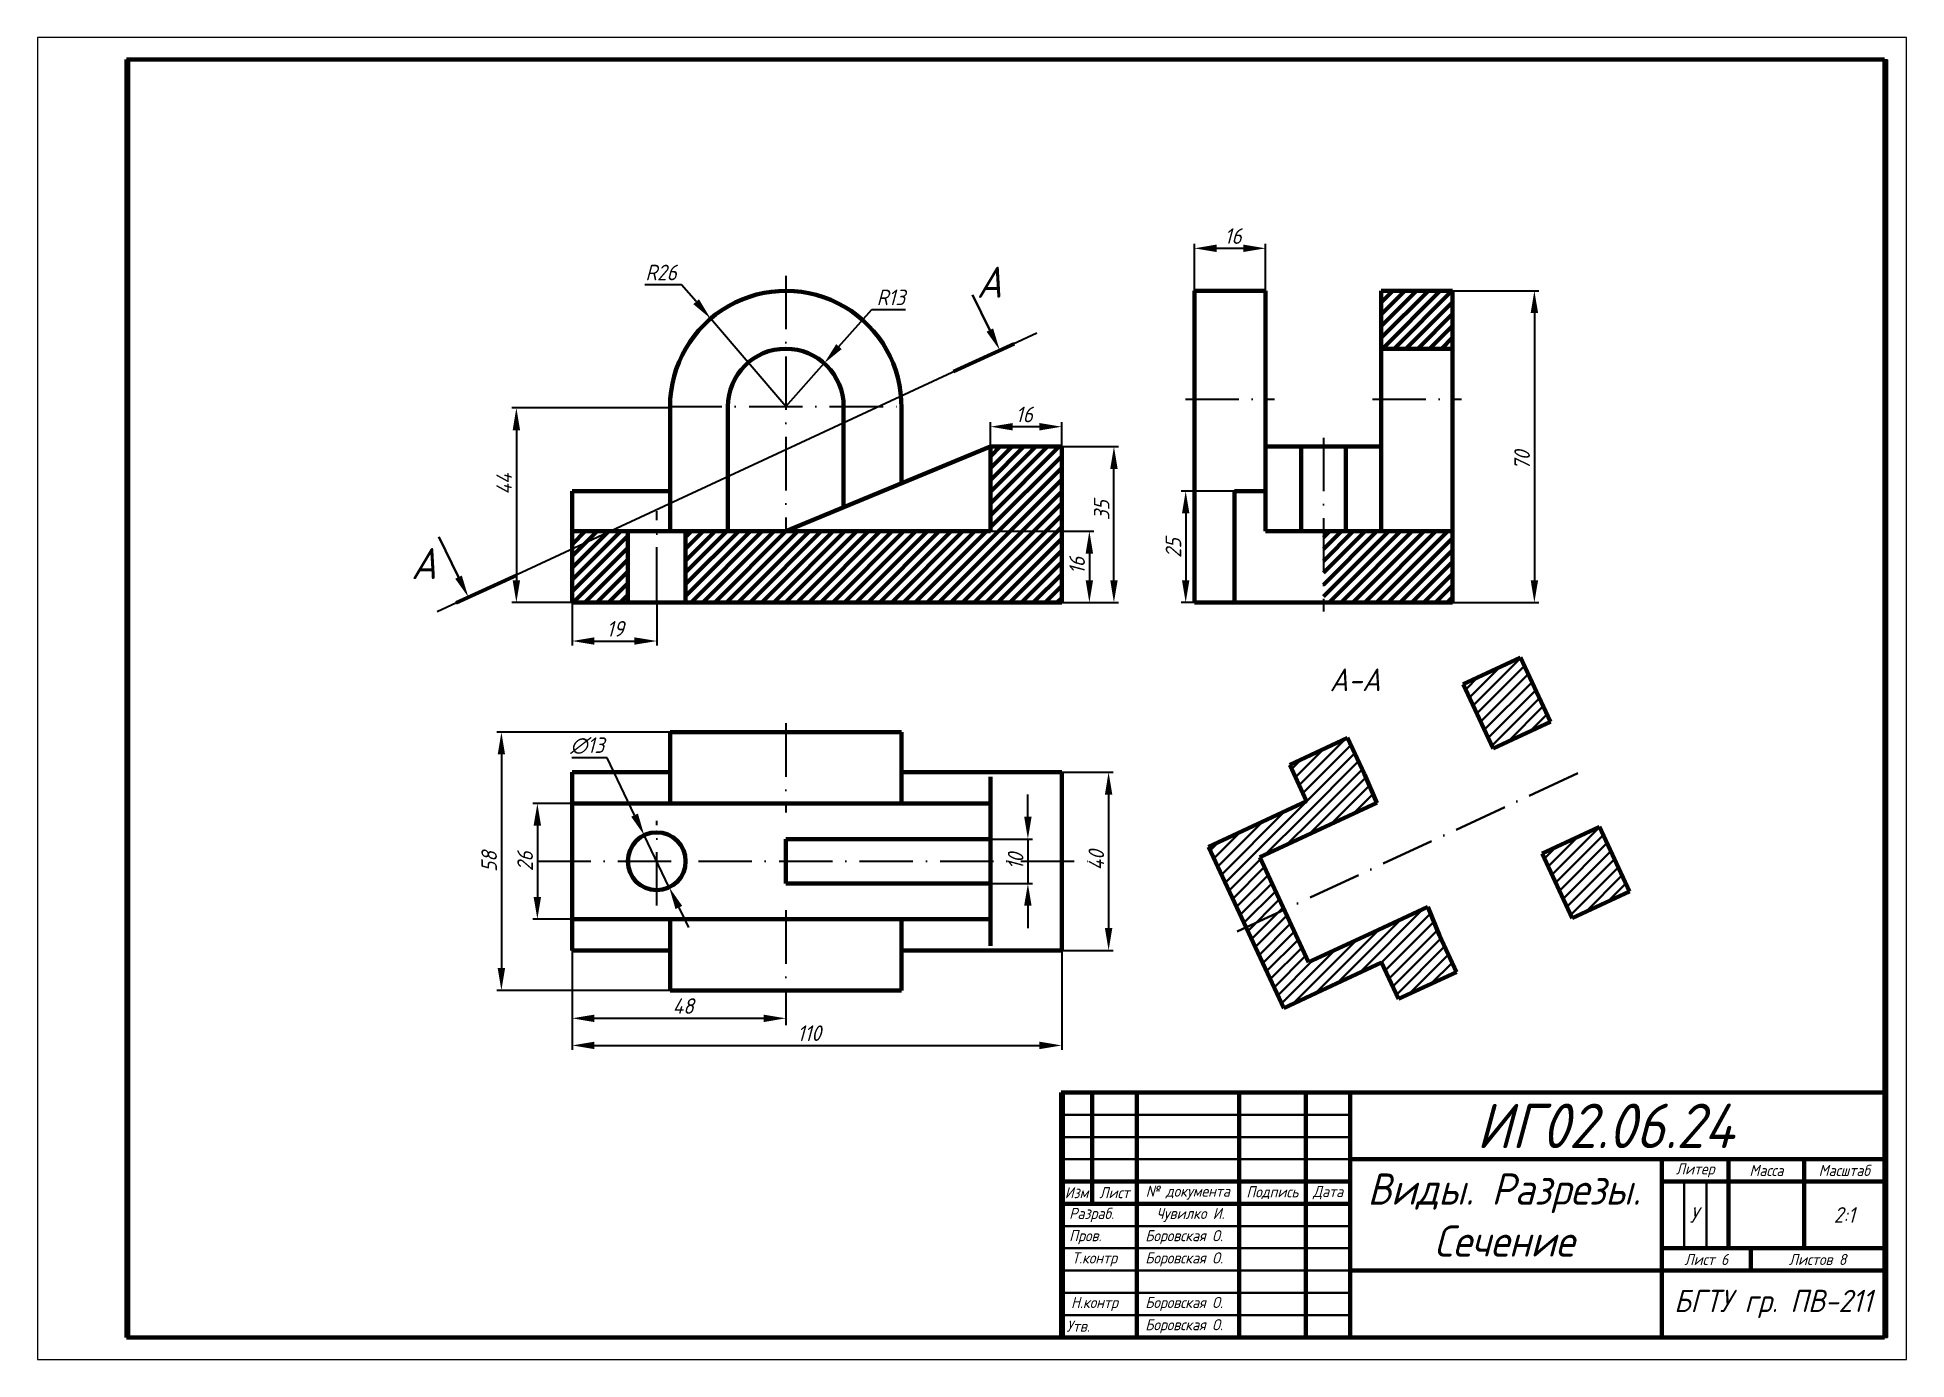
# Paper-space layout 'Разрезы' of a CAD drawing. Header units: millimetres. Extents: x 0 to 420, y 0 to 297.
# The model-space entities are those that its viewports show. They can reach past a viewport. Long polylines and large blocks are cut down to what shows.
import ezdxf
from ezdxf import colors
from ezdxf.entities.mleader import LeaderData, LeaderLine
from ezdxf.math import Vec2, Vec3

# ---------------------------------------------------------------- set-up
doc = ezdxf.new("R2010")
doc.units = ezdxf.units.MM
doc.header["$MEASUREMENT"] = 0
doc.linetypes.add('ACAD_ISO10W100', pattern=[18, 12, -3, 0, -3])
for name, color, linetype, lineweight in [('аннотации', 1, 'Continuous', 40), ('осевой', 4, 'ACAD_ISO10W100', 40), ('Осевые', 4, 'ACAD_ISO10W100', 30), ('основной', 7, 'Continuous', 90), ('Основные', 7, 'Continuous', 80), ('Тонкие', 1, 'Continuous', 30), ('тонкий', 5, 'Continuous', 40)]:
    doc.layers.add(name, color=color, linetype=linetype, lineweight=lineweight)
doc.styles.add('GOST', font='isocpeur.ttf', dxfattribs={"width": 0.9, "oblique": 15})
doc.styles.add('ГОСТ', font='isocpeur.ttf', dxfattribs={"width": 0.9, "oblique": 15})
doc.dimstyles.new('GOST', dxfattribs={"dimtxt": 3.5, "dimasz": 5, "dimexe": 1, "dimexo": 0, "dimgap": 1, "dimtad": 1, "dimtoh": 1, "dimdec": 0, "dimzin": 0, "dimdsep": 46, "dimtxsty": 'GOST', "dimcen": 0, "dimclrd": 256, "dimclre": 256, "dimclrt": 256, "dimadec": 0, "dimazin": 0, "dimtfac": 1, "dimtdec": 0, "dimtmove": 0, "dimatfit": 0, "dimfxl": 1, "dimtolj": 1, "dimtzin": 0, "dimlwd": -1, "dimlwe": -1, "dimarcsym": 0})

# ---------------------------------------------------------------- blocks, each defined once
blk = doc.blocks.new('*D38')
at = {"layer": 'Defpoints', "color": 0, "transparency": 16777216}
for p in [(2248.59, 252.58), (2214.05, 208.89), (2274.59, 208.89)]:
    blk.add_point(p, dxfattribs=at)
at = {"layer": 'Тонкие', "transparency": 16777216}
for p, q in [((2248.59, 252.58), (2213.05, 252.58)), ((2214.05, 247.58), (2214.05, 213.89)), ((2274.59, 208.89), (2213.05, 208.89))]:
    blk.add_line(p, q, dxfattribs=at)
for points in [[(2213.22, 247.58), (2214.89, 247.58), (2214.05, 252.58)], [(2213.22, 213.89), (2214.89, 213.89), (2214.05, 208.89)]]:
    blk.add_solid(points, dxfattribs=at)
at = {"layer": 'Тонкие', "transparency": 16777216, "insert": (2211.3, 235.47), "char_height": 3.5, "attachment_point": 5, "rotation": 90, "style": 'GOST'}
blk.add_mtext('\\A1;44', dxfattribs=at)
blk = doc.blocks.new('*D39')
at = {"layer": 'Defpoints', "color": 0, "transparency": 16777216}
for p in [(2226.59, 208.89), (2245.59, 208.89), (2245.59, 200.23)]:
    blk.add_point(p, dxfattribs=at)
at = {"layer": 'Тонкие', "transparency": 16777216}
for p, q in [((2226.59, 208.89), (2226.59, 199.23)), ((2245.59, 208.89), (2245.59, 199.23)), ((2231.59, 200.23), (2240.59, 200.23))]:
    blk.add_line(p, q, dxfattribs=at)
for points in [[(2231.59, 201.06), (2231.59, 199.4), (2226.59, 200.23)], [(2240.59, 201.06), (2240.59, 199.4), (2245.59, 200.23)]]:
    blk.add_solid(points, dxfattribs=at)
at = {"layer": 'Тонкие', "transparency": 16777216, "insert": (2236.26, 202.98), "char_height": 3.5, "attachment_point": 5, "style": 'GOST'}
blk.add_mtext('\\A1;19', dxfattribs=at)
blk = doc.blocks.new('*D40')
at = {"layer": 'Defpoints', "color": 0, "transparency": 16777216}
for p in [(2320.59, 224.89), (2336.59, 208.89), (2342.8, 208.89)]:
    blk.add_point(p, dxfattribs=at)
at = {"layer": 'Тонкие', "transparency": 16777216}
for p, q in [((2320.59, 224.89), (2343.8, 224.89)), ((2342.8, 219.89), (2342.8, 213.89)), ((2336.59, 208.89), (2343.8, 208.89))]:
    blk.add_line(p, q, dxfattribs=at)
for points in [[(2341.97, 219.89), (2343.63, 219.89), (2342.8, 224.89)], [(2341.97, 213.89), (2343.63, 213.89), (2342.8, 208.89)]]:
    blk.add_solid(points, dxfattribs=at)
at = {"layer": 'Тонкие', "transparency": 16777216, "insert": (2340.05, 217.17), "char_height": 3.5, "attachment_point": 5, "rotation": 90, "style": 'GOST'}
blk.add_mtext('\\A1;16', dxfattribs=at)
blk = doc.blocks.new('*D41')
at = {"layer": 'Defpoints', "color": 0, "transparency": 16777216}
for p in [(2336.59, 243.89), (2348.32, 243.89), (2336.59, 208.89)]:
    blk.add_point(p, dxfattribs=at)
at = {"layer": 'Тонкие', "transparency": 16777216}
for p, q in [((2336.59, 243.89), (2349.32, 243.89)), ((2348.32, 213.89), (2348.32, 238.89)), ((2336.59, 208.89), (2349.32, 208.89))]:
    blk.add_line(p, q, dxfattribs=at)
for points in [[(2347.49, 238.89), (2349.16, 238.89), (2348.32, 243.89)], [(2347.49, 213.89), (2349.16, 213.89), (2348.32, 208.89)]]:
    blk.add_solid(points, dxfattribs=at)
at = {"layer": 'Тонкие', "transparency": 16777216, "insert": (2345.57, 229.6), "char_height": 3.5, "attachment_point": 5, "rotation": 90, "style": 'GOST'}
blk.add_mtext('\\A1;35', dxfattribs=at)
blk = doc.blocks.new('*D42')
at = {"layer": 'Defpoints', "color": 0, "transparency": 16777216}
for p in [(2320.59, 248.37), (2320.59, 243.89), (2336.59, 243.89)]:
    blk.add_point(p, dxfattribs=at)
at = {"layer": 'Тонкие', "transparency": 16777216}
for p, q in [((2320.59, 243.89), (2320.59, 249.37)), ((2331.59, 248.37), (2325.59, 248.37)), ((2336.59, 243.89), (2336.59, 249.37))]:
    blk.add_line(p, q, dxfattribs=at)
for points in [[(2325.59, 249.2), (2325.59, 247.53), (2320.59, 248.37)], [(2331.59, 249.2), (2331.59, 247.53), (2336.59, 248.37)]]:
    blk.add_solid(points, dxfattribs=at)
at = {"layer": 'Тонкие', "transparency": 16777216, "insert": (2328.17, 251.12), "char_height": 3.5, "attachment_point": 5, "style": 'GOST'}
blk.add_mtext('\\A1;16', dxfattribs=at)
blk = doc.blocks.new('*D43')
at = {"layer": 'Defpoints', "color": 0, "transparency": 16777216}
for p in [(2257.69, 272.66), (2274.59, 252.89)]:
    blk.add_point(p, dxfattribs=at)
at = {"layer": 'Тонкие', "transparency": 16777216}
for p, q in [((2251.19, 280.26), (2242.95, 280.26)), ((2254.44, 276.46), (2251.19, 280.26)), ((2274.59, 252.89), (2257.69, 272.66))]:
    blk.add_line(p, q, dxfattribs=at)
blk.add_solid([(2255.08, 277), (2253.81, 275.91), (2257.69, 272.66)], dxfattribs=at)
at = {"layer": 'Тонкие', "transparency": 16777216, "insert": (2246.57, 283.01), "char_height": 3.5, "attachment_point": 5, "style": 'GOST'}
blk.add_mtext('\\A1;R26', dxfattribs=at)
blk = doc.blocks.new('*D44')
at = {"layer": 'Defpoints', "color": 0, "transparency": 16777216}
for p in [(2283.22, 262.62), (2274.59, 252.89)]:
    blk.add_point(p, dxfattribs=at)
at = {"layer": 'Тонкие', "transparency": 16777216}
for p, q in [((2286.53, 266.36), (2293.91, 274.67)), ((2293.91, 274.67), (2301.51, 274.67)), ((2274.59, 252.89), (2283.22, 262.62))]:
    blk.add_line(p, q, dxfattribs=at)
blk.add_solid([(2285.91, 266.91), (2287.16, 265.81), (2283.22, 262.62)], dxfattribs=at)
at = {"layer": 'Тонкие', "transparency": 16777216, "insert": (2298.21, 277.42), "char_height": 3.5, "attachment_point": 5, "style": 'GOST'}
blk.add_mtext('\\A1;R13', dxfattribs=at)
blk = doc.blocks.new('*D45')
at = {"layer": 'Defpoints', "color": 0, "transparency": 16777216}
for p in [(2242.78, 156.61), (2248.4, 144.89)]:
    blk.add_point(p, dxfattribs=at)
at = {"layer": 'Тонкие', "transparency": 16777216}
for p, q in [((2234.45, 173.97), (2226.52, 173.97)), ((2240.61, 161.12), (2234.45, 173.97)), ((2248.4, 144.89), (2242.78, 156.61)), ((2250.56, 140.38), (2252.73, 135.87))]:
    blk.add_line(p, q, dxfattribs=at)
for points in [[(2241.36, 161.48), (2239.86, 160.76), (2242.78, 156.61)], [(2251.31, 140.74), (2249.81, 140.02), (2248.4, 144.89)]]:
    blk.add_solid(points, dxfattribs=at)
at = {"layer": 'Тонкие', "transparency": 16777216, "insert": (2229.99, 176.72), "char_height": 3.5, "attachment_point": 5, "style": 'GOST'}
blk.add_mtext('\\A1;∅13', dxfattribs=at)
blk = doc.blocks.new('*D46')
at = {"layer": 'Defpoints', "color": 0, "transparency": 16777216}
for p in [(2226.59, 163.75), (2218.77, 137.75), (2226.59, 137.75)]:
    blk.add_point(p, dxfattribs=at)
at = {"layer": 'Тонкие', "transparency": 16777216}
for p, q in [((2226.59, 163.75), (2217.77, 163.75)), ((2218.77, 158.75), (2218.77, 142.75)), ((2226.59, 137.75), (2217.77, 137.75))]:
    blk.add_line(p, q, dxfattribs=at)
for points in [[(2217.93, 158.75), (2219.6, 158.75), (2218.77, 163.75)], [(2217.93, 142.75), (2219.6, 142.75), (2218.77, 137.75)]]:
    blk.add_solid(points, dxfattribs=at)
at = {"layer": 'Тонкие', "transparency": 16777216, "insert": (2216.02, 150.75), "char_height": 3.5, "attachment_point": 5, "rotation": 90, "style": 'GOST'}
blk.add_mtext('\\A1;26', dxfattribs=at)
blk = doc.blocks.new('*D47')
at = {"layer": 'Defpoints', "color": 0, "transparency": 16777216}
for p in [(2249.25, 179.75), (2210.69, 121.75), (2248.59, 121.75)]:
    blk.add_point(p, dxfattribs=at)
at = {"layer": 'Тонкие', "transparency": 16777216}
for p, q in [((2249.25, 179.75), (2209.69, 179.75)), ((2210.69, 174.75), (2210.69, 126.75)), ((2248.59, 121.75), (2209.69, 121.75))]:
    blk.add_line(p, q, dxfattribs=at)
for points in [[(2209.86, 174.75), (2211.52, 174.75), (2210.69, 179.75)], [(2209.86, 126.75), (2211.52, 126.75), (2210.69, 121.75)]]:
    blk.add_solid(points, dxfattribs=at)
at = {"layer": 'Тонкие', "transparency": 16777216, "insert": (2207.94, 150.68), "char_height": 3.5, "attachment_point": 5, "rotation": 90, "style": 'GOST'}
blk.add_mtext('\\A1;58', dxfattribs=at)
blk = doc.blocks.new('*D48')
at = {"layer": 'Defpoints', "color": 0, "transparency": 16777216}
for p in [(2226.59, 130.75), (2274.59, 121.75), (2274.59, 115.48)]:
    blk.add_point(p, dxfattribs=at)
at = {"layer": 'Тонкие', "transparency": 16777216}
for p, q in [((2226.59, 130.75), (2226.59, 114.48)), ((2274.59, 121.75), (2274.59, 114.48)), ((2231.59, 115.48), (2269.59, 115.48))]:
    blk.add_line(p, q, dxfattribs=at)
for points in [[(2231.59, 116.31), (2231.59, 114.64), (2226.59, 115.48)], [(2269.59, 116.31), (2269.59, 114.64), (2274.59, 115.48)]]:
    blk.add_solid(points, dxfattribs=at)
at = {"layer": 'Тонкие', "transparency": 16777216, "insert": (2251.54, 118.23), "char_height": 3.5, "attachment_point": 5, "style": 'GOST'}
blk.add_mtext('\\A1;48', dxfattribs=at)
blk = doc.blocks.new('*D49')
at = {"layer": 'Defpoints', "color": 0, "transparency": 16777216}
for p in [(2226.59, 137.75), (2336.59, 137.75), (2336.59, 109.39)]:
    blk.add_point(p, dxfattribs=at)
at = {"layer": 'Тонкие', "transparency": 16777216}
for p, q in [((2226.59, 137.75), (2226.59, 108.39)), ((2336.59, 137.75), (2336.59, 108.39)), ((2231.59, 109.39), (2331.59, 109.39))]:
    blk.add_line(p, q, dxfattribs=at)
for points in [[(2231.59, 110.23), (2231.59, 108.56), (2226.59, 109.39)], [(2331.59, 110.23), (2331.59, 108.56), (2336.59, 109.39)]]:
    blk.add_solid(points, dxfattribs=at)
at = {"layer": 'Тонкие', "transparency": 16777216, "insert": (2279.84, 112.14), "char_height": 3.5, "attachment_point": 5, "style": 'GOST'}
blk.add_mtext('\\A1;110', dxfattribs=at)
blk = doc.blocks.new('*D50')
at = {"layer": 'Defpoints', "color": 0, "transparency": 16777216}
for p in [(2320.59, 155.75), (2320.59, 145.75), (2328.99, 145.75)]:
    blk.add_point(p, dxfattribs=at)
at = {"layer": 'Тонкие', "transparency": 16777216}
for p, q in [((2328.99, 160.75), (2328.99, 165.75)), ((2320.59, 155.75), (2329.99, 155.75)), ((2328.99, 155.75), (2328.99, 145.75)), ((2320.59, 145.75), (2329.99, 145.75)), ((2328.99, 140.75), (2328.99, 135.75))]:
    blk.add_line(p, q, dxfattribs=at)
for points in [[(2328.15, 160.75), (2329.82, 160.75), (2328.99, 155.75)], [(2328.15, 140.75), (2329.82, 140.75), (2328.99, 145.75)]]:
    blk.add_solid(points, dxfattribs=at)
at = {"layer": 'Тонкие', "transparency": 16777216, "insert": (2326.24, 150.75), "char_height": 3.5, "attachment_point": 5, "rotation": 90, "style": 'GOST'}
blk.add_mtext('\\A1;10', dxfattribs=at)
blk = doc.blocks.new('*D51')
at = {"layer": 'Defpoints', "color": 0, "transparency": 16777216}
for p in [(2336.59, 170.75), (2336.59, 130.75), (2347.12, 130.75)]:
    blk.add_point(p, dxfattribs=at)
at = {"layer": 'Тонкие', "transparency": 16777216}
for p, q in [((2336.59, 170.75), (2348.12, 170.75)), ((2347.12, 165.75), (2347.12, 135.75)), ((2336.59, 130.75), (2348.12, 130.75))]:
    blk.add_line(p, q, dxfattribs=at)
for points in [[(2346.29, 165.75), (2347.96, 165.75), (2347.12, 170.75)], [(2346.29, 135.75), (2347.96, 135.75), (2347.12, 130.75)]]:
    blk.add_solid(points, dxfattribs=at)
at = {"layer": 'Тонкие', "transparency": 16777216, "insert": (2344.37, 150.97), "char_height": 3.5, "attachment_point": 5, "rotation": 90, "style": 'GOST'}
blk.add_mtext('\\A1;40', dxfattribs=at)
blk = doc.blocks.new('*D52')
at = {"layer": 'Defpoints', "color": 0, "transparency": 16777216}
for p in [(2382.39, 288.44), (2366.39, 278.89), (2382.39, 278.89)]:
    blk.add_point(p, dxfattribs=at)
at = {"layer": 'Тонкие', "transparency": 16777216}
for p, q in [((2366.39, 278.89), (2366.39, 289.44)), ((2371.39, 288.44), (2377.39, 288.44)), ((2382.39, 278.89), (2382.39, 289.44))]:
    blk.add_line(p, q, dxfattribs=at)
for points in [[(2371.39, 289.28), (2371.39, 287.61), (2366.39, 288.44)], [(2377.39, 289.28), (2377.39, 287.61), (2382.39, 288.44)]]:
    blk.add_solid(points, dxfattribs=at)
at = {"layer": 'Тонкие', "transparency": 16777216, "insert": (2375.08, 291.19), "char_height": 3.5, "attachment_point": 5, "style": 'GOST'}
blk.add_mtext('\\A1;16', dxfattribs=at)
blk = doc.blocks.new('*D53')
at = {"layer": 'Defpoints', "color": 0, "transparency": 16777216}
for p in [(2375.39, 233.89), (2364.44, 208.89), (2375.39, 208.89)]:
    blk.add_point(p, dxfattribs=at)
at = {"layer": 'Тонкие', "transparency": 16777216}
for p, q in [((2375.39, 233.89), (2363.44, 233.89)), ((2364.44, 228.89), (2364.44, 213.89)), ((2375.39, 208.89), (2363.44, 208.89))]:
    blk.add_line(p, q, dxfattribs=at)
for points in [[(2363.61, 228.89), (2365.28, 228.89), (2364.44, 233.89)], [(2363.61, 213.89), (2365.28, 213.89), (2364.44, 208.89)]]:
    blk.add_solid(points, dxfattribs=at)
at = {"layer": 'Тонкие', "transparency": 16777216, "insert": (2361.69, 221.1), "char_height": 3.5, "attachment_point": 5, "rotation": 90, "style": 'GOST'}
blk.add_mtext('\\A1;25', dxfattribs=at)
blk = doc.blocks.new('*D54')
at = {"layer": 'Defpoints', "color": 0, "transparency": 16777216}
for p in [(2424.39, 278.89), (2424.39, 208.89), (2442.79, 208.89)]:
    blk.add_point(p, dxfattribs=at)
at = {"layer": 'Тонкие', "transparency": 16777216}
for p, q in [((2424.39, 278.89), (2443.79, 278.89)), ((2442.79, 273.89), (2442.79, 213.89)), ((2424.39, 208.89), (2443.79, 208.89))]:
    blk.add_line(p, q, dxfattribs=at)
for points in [[(2441.96, 273.89), (2443.63, 273.89), (2442.79, 278.89)], [(2441.96, 213.89), (2443.63, 213.89), (2442.79, 208.89)]]:
    blk.add_solid(points, dxfattribs=at)
at = {"layer": 'Тонкие', "transparency": 16777216, "insert": (2440.04, 240.8), "char_height": 3.5, "attachment_point": 5, "rotation": 90, "style": 'GOST'}
blk.add_mtext('\\A1;70', dxfattribs=at)

msp = doc.modelspace()

# ---------------------------------------------------------------- hatches: boundary and pattern name
at = {"layer": 'аннотации', "transparency": 33554687}
h = msp.add_hatch(dxfattribs=at)
h.set_pattern_fill('ANSI31', color=5, scale=15)
h.paths.add_polyline_path([(2405.72, 167.79), (2404.61, 170.31), (2401, 178.07, 0.013798), (2400.52, 178.34), (2387.81, 172.43), (2391.61, 164.27), (2388.57, 162.86, 0.623652)])
h.paths.add_polyline_path([(2407.43, 163.91), (2405.72, 167.79, -0.244677), (2400.13, 160.51)])
h.paths.add_polyline_path([(2400.13, 160.51, -0.328801), (2388.57, 162.86), (2369.55, 154.02), (2386.47, 117.77), (2394.98, 121.73), (2408.47, 128), (2412.26, 119.84), (2425.26, 125.88), (2421.48, 134.05), (2418.87, 140.54), (2405.52, 134.34), (2392.04, 128.07), (2381.07, 151.65)])
h.paths.add_polyline_path([(2457.41, 158.46), (2444.52, 152.47), (2451.26, 137.97), (2464.15, 143.96)])
h.paths.add_polyline_path([(2439.7, 196.56), (2426.81, 190.56), (2433.56, 176.06), (2446.45, 182.05)])
at = {"layer": 'основной', "transparency": 33554687}
h = msp.add_hatch(dxfattribs=at)
h.set_pattern_fill('ANSI31', color=5, scale=15)
h.set_pattern_definition([(45, (66.4964, 0), (-1.3258252, 1.3258252), [])])
h.paths.add_polyline_path([(2424.39, 224.89), (2395.39, 224.89), (2395.39, 208.89), (2415.39, 208.89), (2424.39, 208.89)])
h.paths.add_polyline_path([(2424.39, 278.89), (2408.39, 278.89), (2408.39, 265.89), (2424.39, 265.89)])
h = msp.add_hatch(dxfattribs=at)
h.set_pattern_fill('ANSI31', color=5, scale=15)
h.paths.add_polyline_path([(2239.09, 224.63), (2226.59, 218.57), (2226.59, 208.89), (2239.09, 208.89)])
h.paths.add_polyline_path([(2239.09, 224.63), (2239.09, 224.89), (2226.59, 224.89), (2226.59, 218.57)])
h.paths.add_polyline_path([(2274.59, 224.89), (2252.09, 224.89), (2252.09, 208.89), (2274.59, 208.89)])
h.paths.add_polyline_path([(2336.59, 243.89), (2320.59, 243.89), (2320.59, 224.89), (2287.59, 224.89), (2274.59, 224.89), (2274.59, 208.89), (2336.59, 208.89)])

# ---------------------------------------------------------------- linework, layer by layer
at = {"layer": 'Defpoints'}
for p, q in [((2127.16, 330.76), (2127.16, 43.76)), ((2522.16, 330.76), (2127.16, 330.76)), ((2522.16, 43.76), (2522.16, 330.76)), ((2522.16, 98.76), (2337.16, 98.76)), ((2337.16, 98.76), (2337.16, 43.76)), ((2127.16, 43.76), (2522.16, 43.76))]:
    msp.add_line(p, q, dxfattribs=at)
at = {"layer": 'осевой'}
msp.add_line((2376, 134.96), (2453.74, 171.1), dxfattribs=at)
at = {"layer": 'Осевые'}
for p, q in [((2274.59, 282.26), (2274.59, 224.89)), ((2248.24, 252.89), (2301.8, 252.89)), ((2364.39, 254.58), (2384.39, 254.58)), ((2406.39, 254.58), (2426.39, 254.58)), ((2395.39, 245.89), (2395.39, 206.89)), ((2245.59, 209.29), (2245.59, 229.39)), ((2274.59, 181.75), (2274.59, 161.75)), ((2245.59, 140.8), (2245.59, 159.84)), ((2218.77, 150.75), (2343.58, 150.75)), ((2239.09, 150.75), (2245.59, 150.75)), ((2274.59, 139.75), (2274.59, 113.93))]:
    msp.add_line(p, q, dxfattribs=at)
at = {"layer": 'основной'}
for p, q in [((2366.39, 208.89), (2366.39, 278.89)), ((2382.39, 278.89), (2366.39, 278.89)), ((2382.39, 233.89), (2382.39, 278.89)), ((2408.39, 233.89), (2408.39, 278.89)), ((2408.39, 278.89), (2424.39, 278.89)), ((2424.39, 208.89), (2424.39, 278.89)), ((2408.39, 265.89), (2424.39, 265.89)), ((2248.59, 224.89), (2248.59, 252.89)), ((2261.59, 224.89), (2261.59, 252.89)), ((2287.59, 252.89), (2287.59, 230.26)), ((2300.59, 235.63), (2300.59, 252.89)), ((2320.59, 243.89), (2274.59, 224.89)), ((2336.59, 243.89), (2320.59, 243.89)), ((2336.59, 208.89), (2336.59, 243.89)), ((2382.39, 243.89), (2408.39, 243.89)), ((2382.39, 243.89), (2390.39, 243.89)), ((2390.39, 243.89), (2390.39, 224.89)), ((2408.39, 243.89), (2400.39, 243.89)), ((2400.39, 243.89), (2400.39, 224.89)), ((2226.59, 224.89), (2226.59, 233.89)), ((2226.59, 233.89), (2248.59, 233.89)), ((2382.39, 233.89), (2375.39, 233.89)), ((2375.39, 233.89), (2375.39, 208.89)), ((2382.39, 224.89), (2382.39, 233.89)), ((2408.39, 233.89), (2408.39, 224.89)), ((2226.59, 208.89), (2226.59, 224.89)), ((2287.59, 224.89), (2226.59, 224.89)), ((2239.09, 224.89), (2239.09, 208.89)), ((2252.09, 224.89), (2252.09, 208.89)), ((2424.39, 224.89), (2382.39, 224.89)), ((2395.39, 224.89), (2388.89, 224.89)), ((2226.59, 208.89), (2336.59, 208.89)), ((2375.39, 208.89), (2366.39, 208.89)), ((2375.39, 208.89), (2415.39, 208.89)), ((2415.39, 208.89), (2424.39, 208.89)), ((2426.81, 190.56), (2439.7, 196.56)), ((2439.7, 196.56), (2446.45, 182.05)), ((2433.56, 176.06), (2426.81, 190.56)), ((2433.56, 176.06), (2446.45, 182.05)), ((2300.59, 179.75), (2248.59, 179.75)), ((2248.59, 179.75), (2248.59, 163.75)), ((2300.59, 163.75), (2300.59, 179.75)), ((2387.81, 172.43), (2400.81, 178.48)), ((2400.81, 178.48), (2404.61, 170.31)), ((2391.61, 164.27), (2387.81, 172.43)), ((2226.59, 170.75), (2248.59, 170.75)), ((2226.59, 130.75), (2226.59, 170.75)), ((2300.59, 170.75), (2336.59, 170.75)), ((2320.59, 163.75), (2320.59, 169.75)), ((2320.59, 169.75), (2320.59, 131.75)), ((2320.59, 169.75), (2320.59, 155.75)), ((2336.59, 170.75), (2336.59, 130.75)), ((2404.61, 170.31), (2407.43, 163.91)), ((2369.55, 154.02), (2391.61, 164.27)), ((2407.43, 163.91), (2381.07, 151.65)), ((2226.59, 163.75), (2320.59, 163.75)), ((2248.59, 163.75), (2300.59, 163.75)), ((2320.59, 155.75), (2274.59, 155.75)), ((2274.59, 155.75), (2274.59, 145.75)), ((2444.52, 152.47), (2457.41, 158.46)), ((2457.41, 158.46), (2464.15, 143.96)), ((2386.47, 117.77), (2369.55, 154.02)), ((2381.07, 151.65), (2392.04, 128.07)), ((2444.52, 152.47), (2451.26, 137.97)), ((2274.59, 145.75), (2320.59, 145.75)), ((2451.26, 137.97), (2464.15, 143.96)), ((2418.87, 140.54), (2405.52, 134.34)), ((2421.48, 134.05), (2418.87, 140.54)), ((2320.59, 137.75), (2226.59, 137.75)), ((2248.59, 137.75), (2248.59, 121.75)), ((2300.59, 121.75), (2300.59, 137.75)), ((2320.59, 131.75), (2320.59, 137.75)), ((2248.59, 130.75), (2226.59, 130.75)), ((2336.59, 130.75), (2300.59, 130.75)), ((2405.52, 134.34), (2392.04, 128.07)), ((2425.26, 125.88), (2421.48, 134.05)), ((2408.47, 128), (2394.98, 121.73)), ((2408.47, 128), (2412.26, 119.84)), ((2412.26, 119.84), (2425.26, 125.88)), ((2248.59, 121.75), (2300.59, 121.75)), ((2394.98, 121.73), (2386.47, 117.77))]:
    msp.add_line(p, q, dxfattribs=at)
at = {"layer": 'основной', "lineweight": 158}
for p, q in [((2312.26, 260.77), (2325.9, 267.01)), ((2200.53, 208.82), (2214.17, 215.06))]:
    msp.add_line(p, q, dxfattribs=at)
at = {"layer": 'основной'}
msp.add_circle((2245.59, 150.75), 6.5, dxfattribs=at)
for radius, start in [(26, 359.2987), (13, 0)]:
    msp.add_arc((2274.59, 252.89), radius, start, 180, dxfattribs=at)
at = {"layer": 'Основные'}
for p, q in [((2320.59, 243.89), (2320.59, 224.89)), ((2320.59, 224.89), (2287.59, 224.89))]:
    msp.add_line(p, q, dxfattribs=at)
at = {"layer": 'Тонкие'}
msp.add_line((2196.28, 206.84), (2330.98, 269.48), dxfattribs=at)

# ---------------------------------------------------------------- texts
at = {"layer": 'аннотации', "char_height": 7, "width": 3.6741, "attachment_point": 1, "style": 'GOST'}
for insert in [(2317.48, 284.32), (2190.41, 221.13)]:
    msp.add_mtext('A', dxfattribs=dict(at, insert=insert))
at = {"layer": 'основной', "insert": (2396.79, 194.07), "char_height": 5.116, "width": 3637.2421, "attachment_point": 1, "rotation": 0.0858, "style": 'GOST'}
msp.add_mtext('А-А', dxfattribs=at)

# ---------------------------------------------------------------- dimensions: what is measured, and where the dimension line sits
at = {"layer": 'Тонкие'}
for base, p1, p2, picture, middle in [((2382.39, 288.44), (2366.39, 278.89), (2382.39, 278.89), '*D52', (2375.08, 288.44)), ((2320.59, 248.37), (2336.59, 243.89), (2320.59, 243.89), '*D42', (2328.17, 248.37)), ((2245.59, 200.23), (2226.59, 208.89), (2245.59, 208.89), '*D39', (2236.26, 200.23)), ((2336.59, 109.39), (2226.59, 137.75), (2336.59, 137.75), '*D49', (2279.84, 109.39)), ((2274.59, 115.48), (2226.59, 130.75), (2274.59, 121.75), '*D48', (2251.54, 115.48))]:
    dim = msp.add_linear_dim(base=base, p1=p1, p2=p2, dimstyle='GOST', dxfattribs=at)
    dim.commit()
    dim.dimension.update_dxf_attribs({"geometry": picture, "text_midpoint": middle, "dimtype": 160})
for mpoint, picture, middle in [((2257.69, 272.66), '*D43', (2246.57, 280.26)), ((2283.22, 262.62), '*D44', (2298.21, 274.67))]:
    dim = msp.add_radius_dim(center=(2274.59, 252.89), mpoint=mpoint, dimstyle='GOST', dxfattribs=at)
    dim.commit()
    dim.dimension.update_dxf_attribs({"geometry": picture, "text_midpoint": middle, "dimtype": 164})
for base, p1, p2, picture, middle in [((2442.79, 208.89), (2424.39, 278.89), (2424.39, 208.89), '*D54', (2442.79, 240.8)), ((2214.05, 208.89), (2248.59, 252.58), (2274.59, 208.89), '*D38', (2214.05, 235.47)), ((2348.32, 243.89), (2336.59, 208.89), (2336.59, 243.89), '*D41', (2348.32, 229.6)), ((2364.44, 208.89), (2375.39, 233.89), (2375.39, 208.89), '*D53', (2364.44, 221.1)), ((2342.8, 208.89), (2320.59, 224.89), (2336.59, 208.89), '*D40', (2342.8, 217.17)), ((2210.69, 121.75), (2249.25, 179.75), (2248.59, 121.75), '*D47', (2210.69, 150.68)), ((2347.12, 130.75), (2336.59, 170.75), (2336.59, 130.75), '*D51', (2347.12, 150.97)), ((2328.99, 145.75), (2320.59, 155.75), (2320.59, 145.75), '*D50', (2328.99, 150.75)), ((2218.77, 137.75), (2226.59, 163.75), (2226.59, 137.75), '*D46', (2218.77, 150.75))]:
    dim = msp.add_linear_dim(base=base, p1=p1, p2=p2, angle=90, dimstyle='GOST', dxfattribs=at)
    dim.commit()
    dim.dimension.update_dxf_attribs({"geometry": picture, "text_midpoint": middle, "dimtype": 160})
dim = msp.add_diameter_dim_2p(p1=(2248.4, 144.89), p2=(2242.78, 156.61), dimstyle='GOST', dxfattribs=at)
dim.commit()
dim.dimension.update_dxf_attribs({"geometry": '*D45', "text_midpoint": (2229.99, 173.97), "dimtype": 163})

# ---------------------------------------------------------------- leaders
at = {"layer": 'аннотации'}
ml = msp.add_multileader_mtext('Standard', dxfattribs=at)
ml.set_content('', color=256, style='GOST')
ml.set_leader_properties(color=256, linetype='ByLayer', lineweight=-1)
ml.build(insert=Vec2(0, 0))
ml.multileader.update_dxf_attribs({"has_dogleg": 0, "text_left_attachment_type": 6, "text_right_attachment_type": 6, "dogleg_length": 2, "arrow_head_size": 5})
ctx = ml.context
ctx.base_point, ctx.char_height, ctx.arrow_head_size, ctx.landing_gap_size, ctx.plane_origin = Vec3(2316.52, 278.01), 3.5, 5, 0, Vec3(2322.65, 265.6)
ctx.left_attachment, ctx.right_attachment, ctx.text_align_type = 6, 6, 2
notes = []
notes.append((ctx, [(0, (1, 1, 0), (2318.52, 278.01), (-1, 0), 2, [(0, [(2322.65, 265.6)], 0, [])])]))
ctx.mtext.insert, ctx.mtext.alignment, ctx.mtext.flow_direction = Vec3(2316.52, 281.51), 3, 5
ml = msp.add_multileader_mtext('Standard', dxfattribs=at)
ml.set_content('', color=256, style='GOST')
ml.set_leader_properties(color=256, linetype='ByLayer', lineweight=-1)
ml.build(insert=Vec2(0, 0))
ml.multileader.update_dxf_attribs({"has_dogleg": 0, "text_left_attachment_type": 6, "text_right_attachment_type": 6, "dogleg_length": 2, "arrow_head_size": 5})
ctx = ml.context
ctx.base_point, ctx.char_height, ctx.arrow_head_size, ctx.landing_gap_size, ctx.plane_origin = Vec3(2196.61, 223.65), 3.5, 5, 0, Vec3(2203.26, 210.09)
ctx.left_attachment, ctx.right_attachment, ctx.text_align_type = 6, 6, 2
notes.append((ctx, [(0, (1, 1, 0), (2198.61, 223.65), (-1, 0), 2, [(0, [(2203.26, 210.09)], 0, [])])]))
ctx.mtext.insert, ctx.mtext.alignment, ctx.mtext.flow_direction = Vec3(2196.61, 227.15), 3, 5
for ctx, leaders in notes:
    for number, flags, end, landing, length, lines in leaders:
        leader = LeaderData()
        leader.index, (leader.has_last_leader_line, leader.has_dogleg_vector, leader.attachment_direction) = number, flags
        leader.last_leader_point, leader.dogleg_vector, leader.dogleg_length = Vec3(end), Vec3(landing), length
        for number, points, colour, breaks in lines:
            line = LeaderLine()
            line.index, line.vertices, line.color, line.breaks = number, Vec3.list(points), colors.encode_raw_color(colour), breaks
            leader.lines.append(line)
        ctx.leaders.append(leader)

psp = doc.layouts.new('Разрезы')

# ---------------------------------------------------------------- linework, layer by layer
at = {"layer": 'основной'}
for p, q in [((415, 292), (20, 292)), ((20, 292), (20, 5)), ((415, 5), (415, 292)), ((230, 5), (230, 60)), ((230, 60), (415, 60)), ((230, 60), (230, 55)), ((230, 60), (237, 60)), ((237, 60), (237, 35)), ((247, 35), (247, 60)), ((247, 60), (270, 60)), ((270, 60), (270, 35)), ((285, 35), (285, 60)), ((295, 5), (295, 60)), ((415, 60), (415, 45)), ((295, 55), (295, 50)), ((230, 50), (230, 45)), ((365, 45), (295, 45)), ((295, 45), (295, 20)), ((295, 45), (295, 40)), ((415, 45), (365, 45)), ((365, 45), (365, 40)), ((380, 25), (380, 45)), ((380, 45), (397, 45)), ((397, 45), (397, 25)), ((295, 40), (230, 40)), ((230, 40), (230, 35)), ((365, 40), (415, 40)), ((365, 25), (365, 40)), ((365, 40), (370, 40)), ((365, 40), (370, 40)), ((375, 40), (380, 40)), ((380, 40), (380, 25)), ((415, 40), (415, 25)), ((230, 35), (295, 35)), ((237, 35), (247, 35)), ((247, 35), (247, 5)), ((270, 35), (285, 35)), ((270, 35), (270, 5)), ((285, 35), (285, 5)), ((295, 35), (295, 30)), ((230, 30), (230, 25)), ((295, 25), (295, 20)), ((415, 25), (365, 25)), ((365, 25), (365, 20)), ((370, 25), (375, 25)), ((385, 20), (385, 25)), ((230, 20), (230, 15)), ((295, 20), (365, 20)), ((365, 20), (415, 20)), ((365, 20), (365, 5)), ((415, 20), (385, 20)), ((295, 15), (295, 10)), ((20, 5), (415, 5))]:
    psp.add_line(p, q, dxfattribs=at)
at = {"layer": 'тонкий'}
for p, q in [((295, 55), (230, 55)), ((295, 50), (230, 50)), ((230, 45), (295, 45)), ((370, 40), (370, 25)), ((375, 25), (375, 40)), ((295, 30), (230, 30)), ((230, 25), (295, 25)), ((295, 20), (230, 20)), ((230, 15), (295, 15)), ((295, 10), (230, 10))]:
    psp.add_line(p, q, dxfattribs=at)

# ---------------------------------------------------------------- texts
at = {"layer": 'основной', "style": 'ГОСТ'}
for s, insert, char_height, width, attachment_point in [('ИГ02.06.24', (352.25, 52.5), 10, 50, 5), ('Литер', (372.5, 42.5), 2.5, 15, 5), ('Масса', (388.5, 42.5), 2.5, 17, 5), ('Масштаб', (406, 42.5), 2.5, 18, 5), ('Изм', (233.5, 37.5), 2.5, 7, 5), ('Лист', (242, 37.5), 2.5, 10, 5), ('№ документа', (258.5, 37.5), 2.5, 23, 5), ('Подпись', (277.5, 37.5), 2.5, 15, 5), ('Дата', (290, 37.5), 2.5, 10, 5), ('Виды. Разрезы. Сечение', (329.54, 32.47), 7, 70.7689, 5), ('\\pxql;Разраб.', (240.33, 32.5), 2.5, 17, 5), ('Чувилко И.', (259.08, 32.5), 2.5, 20.3117, 5), ('У', (372.22, 32.5), 3.5, 18, 5), ('2:1', (406, 32.5), 3.5, 18, 5), ('\\pxql;Пров.', (240.33, 27.5), 2.5, 17, 5), ('\\pxql;Боровская О.', (259.08, 27.5), 2.5, 20.3117, 5), ('Т.контр', (237.52, 22.5), 2.5, 17, 5), ('\\pxql;Боровская О.', (259.08, 22.5), 2.5, 20.3117, 5), ('Лист 6', (375, 22.5), 2.5, 20, 5), ('Листов 8', (400, 22.5), 2.5, 30, 5), ('Н.контр', (237.52, 12.5), 2.5, 17, 5), ('\\pxql;Боровская О.', (259.08, 12.5), 2.5, 20.3117, 5), ('БГТУ гр. ПВ-211 ', (390, 12.5), 5, 50, 5), ('Утв.', (231.26, 7.5), 2.5, 17, 4), ('\\pxql;Боровская О.', (259.08, 7.5), 2.5, 20.3117, 5)]:
    psp.add_mtext(s, dxfattribs=dict(at, insert=insert, char_height=char_height, width=width, attachment_point=attachment_point))

# ---------------------------------------------------------------- viewports
at = {"layer": 'основной', "view_target_point": (1272.38, 244.96)}
psp.add_viewport(center=(210, 148.5), size=(420, 297), view_center_point=(1044.05, -57.64), view_height=297, dxfattribs=at)

doc.saveas('drawing.dxf')
